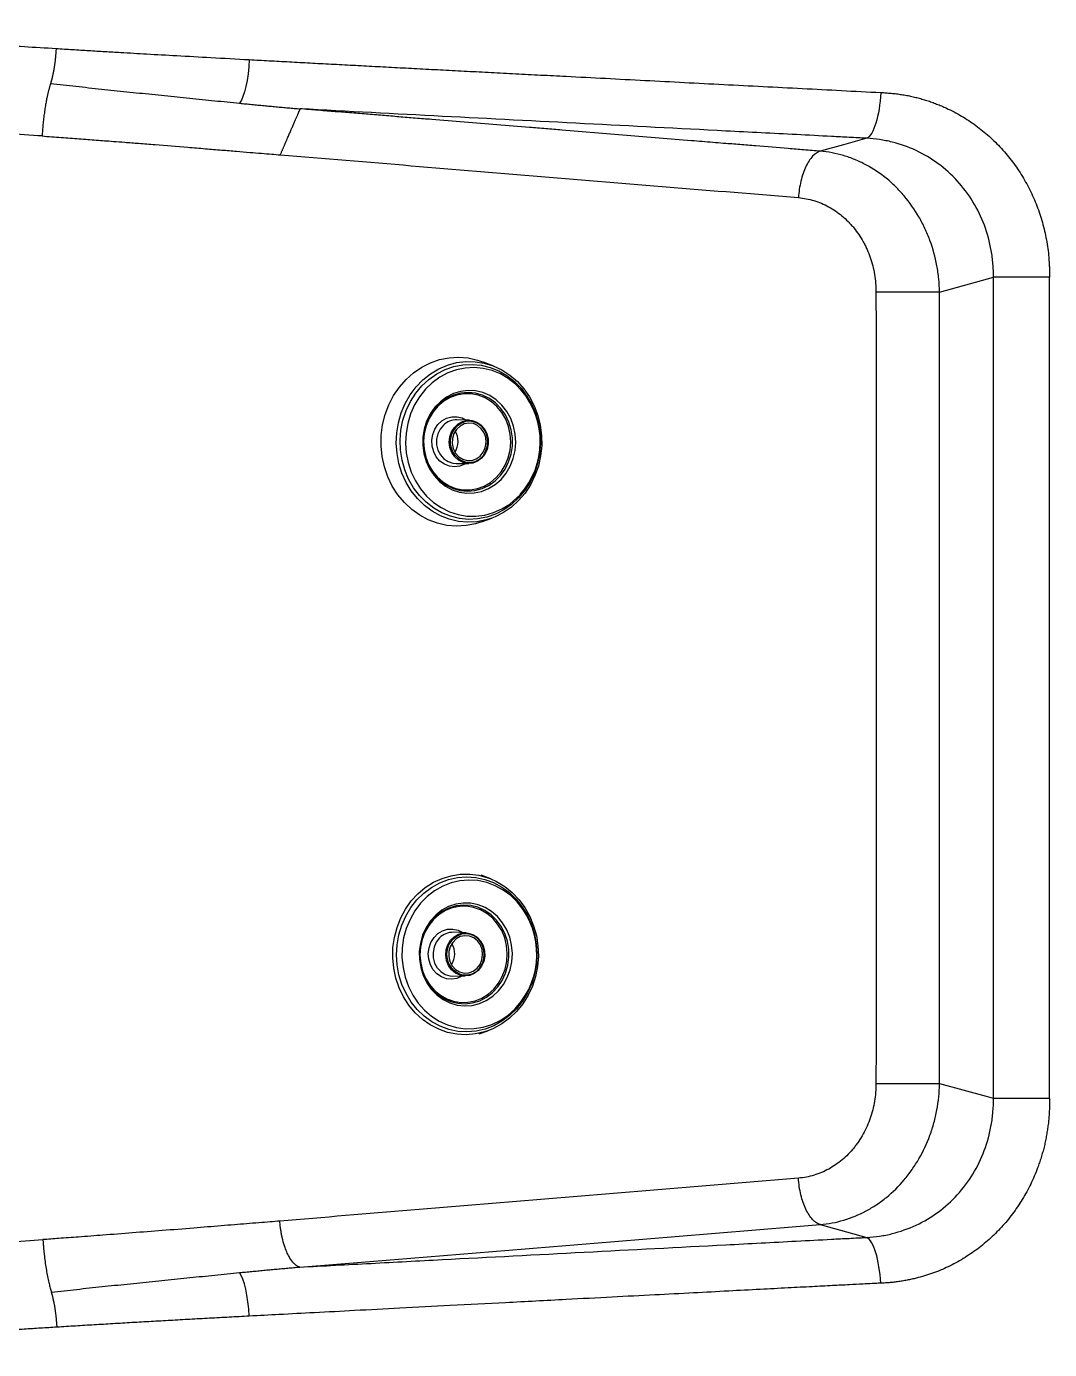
# Model space of a CAD drawing. Extents: x 398 to 508, y 623 to 782.
# Drawn here: x 442.3 to 453.21, y 706.6 to 720.71 of the extents above; entities that cross this region are included whole.
import ezdxf

# ---------------------------------------------------------------- set-up
doc = ezdxf.new("R2010")
doc.units = 0
doc.header["$MEASUREMENT"] = 0
doc.layers.add('GEOMETRY', color=2, linetype='Continuous', lineweight=25)

msp = doc.modelspace()

# ---------------------------------------------------------------- linework, layer by layer
at = {"layer": 'GEOMETRY'}
for p, q in [((452.033, 717.875), (452.608, 718.035)), ((453.205, 709.277), (453.205, 718.035)), ((447.281, 717.085), (447.172, 717.129)), ((447.577, 716.827), (447.562, 716.843)), ((447.02, 716.509), (446.886, 716.513)), ((446.879, 716.048), (447.014, 716.049)), ((447.546, 715.699), (447.561, 715.715)), ((447.148, 715.425), (447.258, 715.465)), ((447.248, 711.619), (447.147, 711.66)), ((447.544, 711.357), (447.53, 711.374)), ((446.984, 711.044), (446.85, 711.049)), ((446.841, 710.583), (446.976, 710.584)), ((447.509, 710.234), (447.523, 710.25)), ((447.125, 709.965), (447.218, 709.999)), ((450.761, 707.933), (451.256, 707.796))]:
    msp.add_line(p, q, dxfattribs=at)
at = {"layer": 'GEOMETRY', "flags": 128}
for points in [[(451.257, 719.515), (451.008, 719.446), (450.761, 719.377)], [(452.033, 717.875), (451.988, 717.875), (451.929, 717.875), (451.86, 717.875), (451.783, 717.875), (451.699, 717.875), (451.612, 717.875), (451.523, 717.875), (451.437, 717.875), (451.355, 717.875)], [(447.148, 715.425), (447.085, 715.405), (446.984, 715.385), (446.882, 715.379), (446.78, 715.387), (446.679, 715.41), (446.582, 715.446), (446.49, 715.496), (446.405, 715.557), (446.327, 715.631), (446.257, 715.714), (446.198, 715.806), (446.15, 715.906), (446.114, 716.012), (446.09, 716.122), (446.079, 716.234), (446.08, 716.348), (446.094, 716.46), (446.121, 716.569), (446.16, 716.674), (446.211, 716.772), (446.273, 716.863), (446.344, 716.945), (446.424, 717.016), (446.511, 717.075), (446.604, 717.122), (446.702, 717.156), (446.803, 717.176), (446.905, 717.182), (447.008, 717.173), (447.108, 717.151), (447.172, 717.129)], [(447.259, 715.465), (447.198, 715.446), (447.1, 715.427), (447.001, 715.422), (446.902, 715.43), (446.805, 715.453), (446.711, 715.49), (446.622, 715.539), (446.54, 715.6), (446.466, 715.673), (446.4, 715.756), (446.345, 715.847), (446.301, 715.945), (446.268, 716.049), (446.248, 716.156), (446.24, 716.266), (446.246, 716.375), (446.263, 716.483), (446.293, 716.588), (446.335, 716.688), (446.389, 716.781), (446.452, 716.866), (446.525, 716.941), (446.606, 717.005), (446.693, 717.057), (446.786, 717.097), (446.883, 717.123), (446.982, 717.135), (447.081, 717.133), (447.179, 717.117), (447.275, 717.088), (447.281, 717.085)], [(447.204, 715.476), (447.108, 715.457), (447.01, 715.452), (446.913, 715.462), (446.817, 715.485), (446.726, 715.522), (446.639, 715.572), (446.559, 715.634), (446.487, 715.707), (446.424, 715.79), (446.372, 715.881), (446.331, 715.979), (446.302, 716.082), (446.285, 716.189), (446.281, 716.297), (446.29, 716.405), (446.311, 716.51), (446.345, 716.612), (446.391, 716.708), (446.447, 716.796), (446.513, 716.876), (446.589, 716.945), (446.671, 717.003), (446.76, 717.049), (446.853, 717.081), (446.95, 717.1), (447.048, 717.105), (447.145, 717.095), (447.24, 717.072), (447.332, 717.035), (447.419, 716.985), (447.499, 716.923), (447.571, 716.85), (447.634, 716.767), (447.686, 716.676), (447.727, 716.578), (447.756, 716.475), (447.773, 716.368), (447.777, 716.26), (447.768, 716.152), (447.746, 716.047), (447.713, 715.945), (447.667, 715.849), (447.611, 715.761), (447.544, 715.681), (447.469, 715.612), (447.387, 715.554), (447.298, 715.508), (447.204, 715.476)], [(447.281, 717.085), (447.366, 717.045), (447.452, 716.989), (447.531, 716.922), (447.601, 716.844), (447.661, 716.757), (447.711, 716.662), (447.749, 716.561), (447.776, 716.455), (447.79, 716.347), (447.791, 716.237), (447.779, 716.128), (447.755, 716.021), (447.719, 715.919), (447.672, 715.822), (447.613, 715.733), (447.545, 715.653), (447.468, 715.583), (447.384, 715.525), (447.293, 715.479), (447.259, 715.465)], [(447.577, 716.827), (447.513, 716.892), (447.435, 716.953), (447.351, 717.003), (447.261, 717.039), (447.167, 717.062), (447.072, 717.071), (446.976, 717.066), (446.882, 717.047), (446.79, 717.014), (446.704, 716.968), (446.624, 716.909), (446.551, 716.84), (446.488, 716.76), (446.435, 716.672), (446.392, 716.577), (446.362, 716.476)], [(446.538, 716.415), (446.524, 716.328), (446.523, 716.24), (446.535, 716.153), (446.559, 716.069), (446.596, 715.99), (446.643, 715.919), (446.7, 715.857), (446.765, 715.806), (446.836, 715.768), (446.913, 715.742), (446.992, 715.731), (447.072, 715.734), (447.15, 715.75), (447.225, 715.781), (447.295, 715.824), (447.358, 715.879), (447.411, 715.945), (447.455, 716.019), (447.487, 716.1), (447.507, 716.185), (447.515, 716.273), (447.509, 716.361), (447.491, 716.447), (447.461, 716.529), (447.419, 716.604), (447.367, 716.67), (447.306, 716.727), (447.237, 716.772), (447.163, 716.804), (447.085, 716.822), (447.005, 716.827), (446.926, 716.817), (446.849, 716.793), (446.776, 716.756), (446.71, 716.707), (446.651, 716.647), (446.602, 716.577), (446.564, 716.499), (446.538, 716.415)], [(446.636, 715.943), (446.651, 715.924), (446.708, 715.865), (446.774, 715.817), (446.846, 715.782), (446.922, 715.76), (447, 715.753), (447.079, 715.759), (447.155, 715.78), (447.227, 715.815), (447.293, 715.862), (447.352, 715.921), (447.4, 715.989), (447.438, 716.066), (447.464, 716.148), (447.478, 716.233), (447.478, 716.32), (447.466, 716.406), (447.441, 716.488), (447.404, 716.565), (447.356, 716.634), (447.298, 716.693), (447.233, 716.741), (447.161, 716.776), (447.085, 716.798), (447.007, 716.805), (446.928, 716.798), (446.852, 716.777), (446.779, 716.743), (446.713, 716.695), (446.655, 716.637), (446.637, 716.614)], [(447.105, 715.78), (447.178, 715.807), (447.246, 715.847), (447.307, 715.898), (447.359, 715.96), (447.402, 716.031), (447.434, 716.108), (447.453, 716.19), (447.461, 716.275), (447.455, 716.359), (447.437, 716.442), (447.407, 716.52), (447.366, 716.591), (447.314, 716.654), (447.254, 716.707), (447.187, 716.748), (447.115, 716.776), (447.039, 716.79), (446.963, 716.791), (446.887, 716.778), (446.814, 716.751), (446.746, 716.711), (446.685, 716.66), (446.632, 716.598), (446.59, 716.527), (446.558, 716.45), (446.538, 716.368), (446.531, 716.283), (446.537, 716.199), (446.555, 716.116), (446.585, 716.038), (446.626, 715.967), (446.677, 715.904), (446.737, 715.851), (446.804, 715.81), (446.877, 715.782), (446.952, 715.767), (447.029, 715.767), (447.105, 715.78)], [(446.918, 716.021), (446.862, 716.013), (446.806, 716.02), (446.753, 716.041), (446.706, 716.074), (446.667, 716.119), (446.639, 716.173), (446.623, 716.233), (446.619, 716.295), (446.629, 716.356), (446.651, 716.413), (446.684, 716.463), (446.727, 716.504), (446.777, 716.532), (446.832, 716.547), (446.888, 716.547), (446.943, 716.533), (446.987, 716.51)], [(446.362, 716.476), (446.344, 716.372), (446.339, 716.266), (446.347, 716.16), (446.367, 716.057), (446.399, 715.957), (446.444, 715.863), (446.499, 715.777), (446.564, 715.699), (446.638, 715.632), (446.72, 715.577), (446.807, 715.534), (446.899, 715.504), (446.994, 715.488), (447.09, 715.486), (447.185, 715.498), (447.278, 715.524), (447.367, 715.564), (447.451, 715.616), (447.527, 715.68), (447.561, 715.715)], [(446.742, 716.458), (446.707, 716.414), (446.682, 716.363), (446.669, 716.306), (446.67, 716.248), (446.684, 716.191), (446.71, 716.141), (446.747, 716.099), (446.792, 716.068), (446.842, 716.051), (446.879, 716.048)], [(447.148, 716.104), (447.105, 716.072), (447.055, 716.053), (447.003, 716.049), (446.952, 716.059), (446.904, 716.082), (446.863, 716.118), (446.832, 716.165), (446.812, 716.218), (446.805, 716.275), (446.811, 716.332), (446.829, 716.386), (446.86, 716.433), (446.899, 716.471), (446.946, 716.496), (446.997, 716.508), (447.05, 716.505), (447.099, 716.488), (447.144, 716.458), (447.18, 716.417), (447.206, 716.367), (447.22, 716.311), (447.22, 716.254), (447.208, 716.198), (447.183, 716.147), (447.148, 716.104)], [(447.135, 716.127), (447.168, 716.167), (447.189, 716.216), (447.198, 716.27), (447.194, 716.324), (447.176, 716.375), (447.147, 716.419), (447.108, 716.452), (447.063, 716.473), (447.014, 716.479), (446.965, 716.47), (446.92, 716.447), (446.883, 716.412), (446.855, 716.366), (446.84, 716.315), (446.837, 716.26), (446.848, 716.207), (446.872, 716.159), (446.906, 716.12), (446.949, 716.093), (446.997, 716.08), (447.046, 716.081), (447.093, 716.097), (447.135, 716.127)], [(446.985, 716.062), (447.033, 716.059), (447.082, 716.07), (447.127, 716.095), (447.165, 716.131), (447.193, 716.176), (447.211, 716.227), (447.217, 716.282), (447.21, 716.337), (447.191, 716.388), (447.161, 716.432), (447.122, 716.466), (447.076, 716.489), (447.027, 716.499), (446.978, 716.494), (446.93, 716.476), (446.888, 716.446), (446.888, 716.446)], [(446.981, 716.048), (446.971, 716.042), (446.918, 716.021)], [(447.218, 709.999), (447.181, 709.987), (447.084, 709.965), (446.985, 709.957), (446.885, 709.962), (446.788, 709.982), (446.693, 710.016), (446.603, 710.062), (446.519, 710.121), (446.443, 710.191), (446.375, 710.272), (446.318, 710.361), (446.271, 710.458), (446.236, 710.561), (446.213, 710.667), (446.203, 710.777), (446.205, 710.886), (446.221, 710.995), (446.248, 711.101), (446.288, 711.202), (446.339, 711.296), (446.4, 711.383), (446.471, 711.46), (446.55, 711.527), (446.637, 711.582), (446.729, 711.624), (446.825, 711.653), (446.923, 711.669), (447.023, 711.67), (447.121, 711.657), (447.218, 711.63), (447.248, 711.619)], [(447.187, 710.016), (447.091, 709.995), (446.993, 709.987), (446.895, 709.993), (446.799, 710.014), (446.707, 710.048), (446.619, 710.095), (446.537, 710.155), (446.463, 710.226), (446.399, 710.306), (446.344, 710.396), (446.301, 710.493), (446.269, 710.595), (446.25, 710.701), (446.243, 710.809), (446.249, 710.917), (446.268, 711.023), (446.299, 711.125), (446.342, 711.223), (446.397, 711.313), (446.461, 711.394), (446.534, 711.466), (446.616, 711.527), (446.703, 711.575), (446.796, 711.611), (446.892, 711.632), (446.99, 711.64), (447.088, 711.634), (447.184, 711.613), (447.276, 711.579), (447.364, 711.532), (447.446, 711.472), (447.52, 711.401), (447.584, 711.32), (447.639, 711.231), (447.682, 711.134), (447.714, 711.032), (447.733, 710.926), (447.74, 710.818), (447.734, 710.71), (447.715, 710.604), (447.684, 710.502), (447.64, 710.404), (447.586, 710.314), (447.522, 710.232), (447.448, 710.161), (447.367, 710.1), (447.279, 710.052), (447.187, 710.016)], [(447.544, 711.357), (447.532, 711.37), (447.461, 711.44), (447.381, 711.5), (447.295, 711.546), (447.205, 711.58), (447.11, 711.6), (447.015, 711.606), (446.919, 711.598), (446.825, 711.576), (446.735, 711.54), (446.649, 711.491), (446.57, 711.431), (446.5, 711.359), (446.438, 711.277), (446.387, 711.187), (446.347, 711.091), (446.319, 710.989)], [(447.248, 711.619), (447.31, 711.59), (447.397, 711.537), (447.477, 711.473), (447.549, 711.397), (447.612, 711.312), (447.664, 711.219), (447.705, 711.119), (447.734, 711.014), (447.751, 710.906), (447.755, 710.796), (447.746, 710.686), (447.725, 710.579), (447.691, 710.476), (447.646, 710.378), (447.589, 710.287), (447.523, 710.205), (447.448, 710.132), (447.365, 710.072), (447.276, 710.023), (447.218, 709.999)], [(446.497, 710.935), (446.485, 710.848), (446.487, 710.76), (446.501, 710.673), (446.527, 710.59), (446.565, 710.512), (446.614, 710.443), (446.672, 710.383), (446.739, 710.334), (446.812, 710.297), (446.889, 710.274), (446.968, 710.265), (447.048, 710.27), (447.126, 710.29), (447.2, 710.322), (447.269, 710.368), (447.33, 710.425), (447.382, 710.492), (447.424, 710.567), (447.454, 710.649), (447.472, 710.735), (447.478, 710.823), (447.47, 710.911), (447.45, 710.997), (447.418, 711.077), (447.374, 711.151), (447.32, 711.216), (447.257, 711.271), (447.188, 711.313), (447.113, 711.343), (447.034, 711.359), (446.954, 711.361), (446.875, 711.349), (446.798, 711.323), (446.727, 711.284), (446.662, 711.232), (446.605, 711.17), (446.558, 711.099), (446.521, 711.02), (446.497, 710.935)], [(447.08, 710.319), (447.152, 710.348), (447.219, 710.39), (447.279, 710.443), (447.33, 710.507), (447.371, 710.579), (447.401, 710.657), (447.418, 710.74), (447.424, 710.824), (447.416, 710.909), (447.396, 710.99), (447.364, 711.067), (447.321, 711.137), (447.268, 711.199), (447.207, 711.25), (447.139, 711.288), (447.065, 711.314), (446.989, 711.327), (446.913, 711.325), (446.837, 711.309), (446.765, 711.28), (446.698, 711.238), (446.638, 711.185), (446.587, 711.122), (446.546, 711.05), (446.516, 710.971), (446.499, 710.889), (446.493, 710.804), (446.501, 710.72), (446.521, 710.638), (446.553, 710.561), (446.596, 710.491), (446.649, 710.429), (446.71, 710.379), (446.779, 710.34), (446.852, 710.314), (446.928, 710.301), (447.004, 710.303), (447.08, 710.319)], [(446.601, 710.473), (446.622, 710.448), (446.681, 710.391), (446.748, 710.345), (446.82, 710.312), (446.897, 710.293), (446.976, 710.288), (447.054, 710.297), (447.13, 710.32), (447.201, 710.357), (447.266, 710.407), (447.323, 710.467), (447.37, 710.537), (447.406, 710.614), (447.43, 710.697), (447.442, 710.783), (447.44, 710.87), (447.426, 710.955), (447.398, 711.037), (447.36, 711.112), (447.31, 711.18), (447.251, 711.237), (447.184, 711.283), (447.111, 711.316), (447.035, 711.335), (446.956, 711.34), (446.878, 711.331), (446.802, 711.307), (446.731, 711.271), (446.666, 711.221), (446.609, 711.161), (446.595, 711.143)], [(446.887, 710.558), (446.832, 710.549), (446.776, 710.554), (446.722, 710.573), (446.674, 710.605), (446.634, 710.649), (446.605, 710.702), (446.587, 710.761), (446.582, 710.823), (446.59, 710.884), (446.61, 710.942), (446.643, 710.993), (446.685, 711.035), (446.734, 711.065), (446.788, 711.081), (446.845, 711.084), (446.9, 711.071), (446.95, 711.046)], [(447.115, 710.643), (447.072, 710.61), (447.023, 710.59), (446.971, 710.584), (446.92, 710.592), (446.872, 710.614), (446.83, 710.649), (446.798, 710.694), (446.776, 710.747), (446.768, 710.804), (446.772, 710.861), (446.789, 710.916), (446.818, 710.964), (446.857, 711.002), (446.903, 711.029), (446.954, 711.043), (447.007, 711.041), (447.057, 711.026), (447.102, 710.997), (447.139, 710.957), (447.166, 710.908), (447.181, 710.853), (447.184, 710.795), (447.173, 710.739), (447.149, 710.687), (447.115, 710.643)], [(446.951, 710.596), (447.001, 710.595), (447.049, 710.608), (447.094, 710.633), (447.131, 710.67), (447.159, 710.716), (447.175, 710.768), (447.179, 710.823), (447.171, 710.878), (447.151, 710.928), (447.12, 710.971), (447.08, 711.005), (447.034, 711.026), (446.985, 711.034), (446.935, 711.028), (446.888, 711.008), (446.847, 710.977), (446.847, 710.977)], [(446.319, 710.989), (446.304, 710.884), (446.301, 710.779), (446.312, 710.673), (446.334, 710.57), (446.37, 710.472), (446.416, 710.379), (446.474, 710.295), (446.541, 710.219), (446.616, 710.154), (446.699, 710.101), (446.788, 710.061), (446.881, 710.034), (446.976, 710.021), (447.072, 710.022), (447.167, 710.037), (447.259, 710.066), (447.347, 710.109), (447.43, 710.163), (447.505, 710.23), (447.524, 710.25)], [(446.701, 710.989), (446.666, 710.945), (446.643, 710.892), (446.632, 710.835), (446.634, 710.777), (446.649, 710.721), (446.676, 710.671), (446.714, 710.63), (446.76, 710.601), (446.811, 710.586), (446.841, 710.583)], [(447.101, 710.665), (447.133, 710.707), (447.154, 710.757), (447.161, 710.811), (447.155, 710.865), (447.137, 710.915), (447.106, 710.958), (447.067, 710.99), (447.02, 711.009), (446.971, 711.013), (446.923, 711.003), (446.879, 710.979), (446.842, 710.942), (446.815, 710.896), (446.801, 710.844), (446.8, 710.79), (446.813, 710.737), (446.837, 710.69), (446.873, 710.652), (446.916, 710.626), (446.964, 710.614), (447.014, 710.617), (447.06, 710.635), (447.101, 710.665)], [(446.943, 710.584), (446.94, 710.582), (446.887, 710.558)], [(452.033, 709.435), (451.988, 709.435), (451.929, 709.435), (451.86, 709.435), (451.783, 709.435), (451.699, 709.435), (451.612, 709.435), (451.524, 709.435), (451.437, 709.435), (451.355, 709.435)], [(452.608, 709.277), (452.532, 709.298), (452.283, 709.366), (452.035, 709.435), (452.033, 709.435)]]:
    msp.add_lwpolyline(points, dxfattribs=at)
at = {"layer": 'GEOMETRY'}
for centre, radius, start, end in [((446.927, 716.28), 0.849, 318.34, 40.0667), ((446.881, 716.314), 0.199, 88.4633, 133.9726), ((447.04, 716.28), 0.225, 132.2849, 255.7677), ((446.675, 716.283), 0.224, 328.8538, 29.5389), ((446.888, 710.815), 0.851, 318.3382, 39.5816), ((446.843, 710.85), 0.199, 88.1286, 135.7562), ((447.001, 710.814), 0.224, 133.5556, 257.1358), ((446.64, 710.82), 0.223, 328.2264, 29.6811)]:
    msp.add_arc(centre, radius, start, end, dxfattribs=at)
for points, knots in [([(439.169, 720.708), (439.197, 720.705), (439.254, 720.7), (439.341, 720.693), (439.433, 720.685), (439.529, 720.677), (439.629, 720.669), (439.734, 720.661), (439.843, 720.653), (440.023, 720.641), (440.324, 720.62), (440.799, 720.589), (441.351, 720.553), (441.861, 720.52), (442.272, 720.494), (442.5, 720.48), (442.613, 720.473)], [0, 0, 0, 0, 0.0240676, 0.0493957, 0.0759846, 0.1038345, 0.1329457, 0.1633183, 0.1949525, 0.2278485, 0.3196841, 0.4570093, 0.640883, 0.8006371, 0.9014938, 1, 1, 1, 1]), ([(442.613, 720.473), (442.613, 720.468), (442.612, 720.459), (442.612, 720.445), (442.611, 720.432), (442.61, 720.418), (442.608, 720.405), (442.607, 720.391), (442.606, 720.378), (442.605, 720.365), (442.603, 720.351), (442.602, 720.338), (442.6, 720.325), (442.598, 720.312), (442.597, 720.299), (442.595, 720.287), (442.593, 720.274), (442.591, 720.262), (442.589, 720.249), (442.587, 720.237), (442.585, 720.225), (442.582, 720.214), (442.58, 720.202), (442.578, 720.191), (442.575, 720.18), (442.573, 720.169), (442.57, 720.158), (442.568, 720.148), (442.565, 720.138), (442.562, 720.128), (442.56, 720.118), (442.557, 720.109), (442.555, 720.103), (442.554, 720.1)], [0, 0, 0, 0, 0.032234, 0.064457, 0.096671, 0.128879, 0.161083, 0.193285, 0.225486, 0.257689, 0.289895, 0.322105, 0.354321, 0.386545, 0.418775, 0.451014, 0.483261, 0.515518, 0.547782, 0.580056, 0.612337, 0.644625, 0.67692, 0.709221, 0.741527, 0.773836, 0.806148, 0.83846, 0.870773, 0.903085, 0.935394, 0.967699, 1, 1, 1, 1]), ([(442.613, 720.473), (442.672, 720.469), (442.788, 720.462), (442.962, 720.451), (443.133, 720.441), (443.338, 720.429), (443.593, 720.414), (443.914, 720.396), (444.279, 720.376), (444.536, 720.362), (444.673, 720.354)], [0, 0, 0, 0, 0.085202, 0.169309, 0.252321, 0.334237, 0.468358, 0.624025, 0.801239, 1, 1, 1, 1]), ([(444.673, 720.354), (444.743, 720.35), (444.886, 720.343), (445.102, 720.331), (445.322, 720.319), (445.548, 720.307), (445.778, 720.295), (446.012, 720.282), (446.251, 720.27), (446.495, 720.257), (446.743, 720.244), (446.996, 720.231), (447.253, 720.217), (447.515, 720.204), (447.781, 720.19), (448.101, 720.174), (448.471, 720.155), (448.892, 720.133), (449.312, 720.111), (449.731, 720.09), (450.151, 720.068), (450.569, 720.047), (450.988, 720.025), (451.266, 720.01), (451.405, 720.003)], [0, 0, 0, 0, 0.0311942, 0.0630826, 0.0956654, 0.1289424, 0.1629138, 0.1975794, 0.2329393, 0.2689936, 0.3057421, 0.343185, 0.3813221, 0.4201536, 0.4596794, 0.4998995, 0.5624159, 0.6249312, 0.6874454, 0.7499585, 0.8124705, 0.8749814, 0.9374913, 1, 1, 1, 1]), ([(442.554, 720.1), (442.553, 720.096), (442.55, 720.088), (442.547, 720.076), (442.543, 720.063), (442.539, 720.05), (442.536, 720.037), (442.533, 720.024), (442.529, 720.011), (442.526, 719.997), (442.521, 719.975), (442.514, 719.944), (442.505, 719.899), (442.498, 719.856), (442.492, 719.818), (442.488, 719.787), (442.484, 719.757), (442.48, 719.726), (442.476, 719.694), (442.473, 719.663), (442.47, 719.632), (442.468, 719.601), (442.466, 719.57), (442.464, 719.55), (442.464, 719.54)], [0, 0, 0, 0, 0.027951, 0.05591, 0.083899, 0.111904, 0.139908, 0.167895, 0.19585, 0.223761, 0.251627, 0.323063, 0.4059, 0.500379, 0.551588, 0.602556, 0.653394, 0.704203, 0.754922, 0.805337, 0.855238, 0.904429, 0.952735, 1, 1, 1, 1]), ([(442.554, 720.1), (442.599, 720.095), (442.689, 720.085), (442.825, 720.07), (442.96, 720.055), (443.096, 720.041), (443.231, 720.026), (443.366, 720.012), (443.501, 719.998), (443.635, 719.985), (443.77, 719.971), (443.904, 719.957), (444.038, 719.943), (444.171, 719.93), (444.305, 719.916), (444.437, 719.903), (444.525, 719.894), (444.57, 719.89)], [0, 0, 0, 0, 0.066731, 0.13347, 0.200212, 0.266954, 0.333689, 0.400412, 0.467118, 0.533804, 0.600467, 0.667109, 0.733728, 0.800325, 0.866905, 0.933463, 1, 1, 1, 1]), ([(451.405, 720.003), (451.415, 720.003), (451.434, 720.002), (451.462, 720), (451.49, 719.998), (451.518, 719.996), (451.546, 719.993), (451.574, 719.99), (451.601, 719.986), (451.629, 719.982), (451.656, 719.978), (451.684, 719.973), (451.711, 719.967), (451.738, 719.961), (451.765, 719.955), (451.792, 719.949), (451.818, 719.942), (451.845, 719.934), (451.871, 719.926), (451.898, 719.918), (451.924, 719.91), (451.95, 719.901), (451.976, 719.891), (452.002, 719.881), (452.028, 719.871), (452.054, 719.86), (452.08, 719.849), (452.152, 719.816), (452.268, 719.755), (452.421, 719.655), (452.564, 719.539), (452.695, 719.409), (452.813, 719.266), (452.918, 719.111), (453.008, 718.947), (453.081, 718.775), (453.139, 718.595), (453.172, 718.441), (453.191, 718.317), (453.198, 718.24), (453.202, 718.179), (453.204, 718.133), (453.205, 718.085), (453.205, 718.052), (453.205, 718.035)], [0, 0, 0, 0, 0.0098, 0.019568, 0.029307, 0.039018, 0.048703, 0.058364, 0.068003, 0.077623, 0.087225, 0.096812, 0.106385, 0.115947, 0.125499, 0.135044, 0.144585, 0.154122, 0.163658, 0.173196, 0.182737, 0.192283, 0.201837, 0.211401, 0.220977, 0.230566, 0.240171, 0.249795, 0.312733, 0.375009, 0.437225, 0.499986, 0.562536, 0.625123, 0.687679, 0.75016, 0.812458, 0.87517, 0.906482, 0.937503, 0.951999, 0.967243, 0.983241, 1, 1, 1, 1]), ([(444.57, 719.89), (444.591, 719.887), (444.635, 719.883), (444.7, 719.877), (444.765, 719.87), (444.83, 719.864), (444.895, 719.858), (444.959, 719.852), (445.024, 719.846), (445.088, 719.84), (445.152, 719.835), (445.195, 719.831), (445.216, 719.83)], [0, 0, 0, 0, 0.09999, 0.199976, 0.29996, 0.399941, 0.499922, 0.599908, 0.699904, 0.799915, 0.899946, 1, 1, 1, 1]), ([(445.004, 719.339), (445.006, 719.343), (445.01, 719.352), (445.015, 719.364), (445.021, 719.377), (445.026, 719.39), (445.031, 719.402), (445.037, 719.414), (445.042, 719.427), (445.047, 719.439), (445.052, 719.451), (445.057, 719.462), (445.063, 719.474), (445.067, 719.485), (445.072, 719.497), (445.081, 719.518), (445.095, 719.549), (445.109, 719.582), (445.12, 719.608), (445.128, 719.626), (445.136, 719.645), (445.144, 719.663), (445.152, 719.681), (445.159, 719.698), (445.167, 719.715), (445.174, 719.731), (445.18, 719.746), (445.186, 719.76), (445.192, 719.773), (445.197, 719.784), (445.201, 719.795), (445.205, 719.804), (445.209, 719.813), (445.212, 719.82), (445.214, 719.825), (445.216, 719.828), (445.216, 719.83)], [0, 0, 0, 0, 0.019169, 0.038114, 0.056845, 0.075369, 0.093693, 0.111824, 0.129765, 0.147521, 0.165093, 0.182482, 0.199687, 0.21671, 0.233551, 0.250208, 0.311843, 0.375131, 0.40633, 0.437576, 0.469121, 0.499999, 0.534543, 0.569158, 0.603875, 0.638716, 0.673691, 0.708803, 0.744069, 0.779554, 0.81532, 0.851419, 0.887893, 0.924777, 0.962133, 1, 1, 1, 1]), ([(451.257, 719.515), (451.243, 719.516), (451.228, 719.517), (451.196, 719.518), (451.18, 719.519), (451.133, 719.522), (451.101, 719.523), (451.038, 719.527), (451.007, 719.528), (450.945, 719.532), (450.913, 719.533), (450.757, 719.541), (450.632, 719.548), (450.256, 719.568), (450.006, 719.58), (449.253, 719.619), (448.751, 719.645), (447.744, 719.697), (447.239, 719.723), (446.229, 719.776), (445.723, 719.802), (445.216, 719.83)], [0, 0, 0, 0, 0.007812, 0.007812, 0.015625, 0.015625, 0.03125, 0.03125, 0.046875, 0.046875, 0.0625, 0.0625, 0.125, 0.125, 0.25, 0.25, 0.5, 0.5, 0.75, 0.75, 1, 1, 1, 1]), ([(450.761, 719.377), (450.703, 719.382), (450.589, 719.391), (450.36, 719.41), (450.161, 719.427), (449.989, 719.441), (449.874, 719.45), (449.75, 719.46), (449.578, 719.474), (449.234, 719.502), (448.813, 719.537), (448.352, 719.574), (448.064, 719.598), (447.834, 719.617), (447.603, 719.636), (447.313, 719.659), (446.966, 719.688), (446.676, 719.711), (446.443, 719.73), (446.268, 719.744), (446.094, 719.759), (445.919, 719.773), (445.743, 719.787), (445.568, 719.801), (445.444, 719.811), (445.374, 719.817), (445.361, 719.818), (445.354, 719.819), (445.342, 719.82), (445.325, 719.821), (445.281, 719.824), (445.246, 719.827), (445.216, 719.83)], [0, 0, 0, 0, 0.031767, 0.062501, 0.125002, 0.140627, 0.156252, 0.187502, 0.208336, 0.250002, 0.375003, 0.437504, 0.500004, 0.531254, 0.562503, 0.625003, 0.687504, 0.750004, 0.781254, 0.812503, 0.843752, 0.875001, 0.90625, 0.937499, 0.968749, 0.972655, 0.974608, 0.975585, 0.976562, 0.981026, 0.984374, 1, 1, 1, 1]), ([(442.464, 719.54), (442.215, 719.558), (441.715, 719.593), (441.083, 719.634), (440.574, 719.663), (440.189, 719.684), (439.867, 719.7), (439.64, 719.71), (439.526, 719.715), (439.469, 719.717), (439.441, 719.718), (439.425, 719.719), (439.417, 719.719), (439.412, 719.72)], [0, 0, 0, 0, 0.25, 0.5, 0.625, 0.75, 0.875, 0.9375, 0.96875, 0.984375, 0.992188, 0.996094, 1, 1, 1, 1]), ([(442.464, 719.54), (442.498, 719.537), (442.566, 719.532), (442.666, 719.525), (442.763, 719.518), (442.858, 719.511), (442.951, 719.504), (443.041, 719.497), (443.1, 719.492), (443.129, 719.49)], [0, 0, 0, 0, 0.153749, 0.303815, 0.450242, 0.593058, 0.732282, 0.867927, 1, 1, 1, 1]), ([(443.129, 719.49), (443.161, 719.488), (443.233, 719.482), (443.354, 719.473), (443.502, 719.461), (443.727, 719.444), (443.964, 719.424), (444.2, 719.405), (444.374, 719.391), (444.532, 719.378), (444.673, 719.366), (444.798, 719.356), (444.907, 719.347), (444.973, 719.341), (445.004, 719.339)], [0, 0, 0, 0, 0.0497684, 0.1139773, 0.1926256, 0.2857148, 0.4711171, 0.5714238, 0.6647295, 0.7492779, 0.8250637, 0.8921037, 0.9504149, 1, 1, 1, 1]), ([(452.608, 718.035), (452.608, 718.047), (452.608, 718.059), (452.607, 718.083), (452.607, 718.095), (452.606, 718.13), (452.604, 718.153), (452.598, 718.223), (452.592, 718.271), (452.568, 718.41), (452.543, 718.501), (452.478, 718.676), (452.437, 718.76), (452.34, 718.918), (452.284, 718.993), (452.16, 719.128), (452.092, 719.19), (451.945, 719.299), (451.867, 719.345), (451.702, 719.423), (451.616, 719.454), (451.483, 719.486), (451.438, 719.495), (451.348, 719.509), (451.303, 719.513), (451.257, 719.515)], [0, 0, 0, 0, 0.015625, 0.015625, 0.03125, 0.03125, 0.0625, 0.0625, 0.125, 0.125, 0.25, 0.25, 0.375, 0.375, 0.5, 0.5, 0.625, 0.625, 0.75, 0.75, 0.875, 0.875, 0.9375, 0.9375, 1, 1, 1, 1]), ([(450.761, 719.377), (450.734, 719.37), (450.706, 719.352), (450.653, 719.296), (450.629, 719.258), (450.586, 719.168), (450.568, 719.116), (450.541, 719.003), (450.532, 718.943), (450.528, 718.883)], [0, 0, 0, 0, 0.25, 0.25, 0.5, 0.5, 0.75, 0.75, 1, 1, 1, 1]), ([(452.033, 717.875), (452.032, 717.922), (452.029, 717.969), (452.022, 718.04), (452.019, 718.063), (452.013, 718.11), (452.009, 718.134), (451.987, 718.249), (451.962, 718.339), (451.914, 718.47), (451.896, 718.513), (451.867, 718.576), (451.856, 718.597), (451.835, 718.638), (451.824, 718.658), (451.766, 718.757), (451.714, 718.832), (451.641, 718.918), (451.626, 718.934), (451.596, 718.968), (451.58, 718.984), (451.532, 719.031), (451.499, 719.061), (451.397, 719.144), (451.324, 719.192), (451.209, 719.254), (451.17, 719.272), (451.091, 719.305), (451.05, 719.319), (450.929, 719.355), (450.846, 719.37), (450.761, 719.377)], [0, 0, 0, 0, 0.0625, 0.0625, 0.09375, 0.09375, 0.125, 0.125, 0.25, 0.25, 0.3125, 0.3125, 0.34375, 0.34375, 0.375, 0.375, 0.5, 0.5, 0.53125, 0.53125, 0.5625, 0.5625, 0.625, 0.625, 0.75, 0.75, 0.8125, 0.8125, 0.875, 0.875, 1, 1, 1, 1]), ([(445.004, 719.339), (445.472, 719.3), (445.937, 719.262), (446.864, 719.185), (447.325, 719.147), (448.704, 719.033), (449.617, 718.958), (450.528, 718.883)], [0, 0, 0, 0, 0.25, 0.25, 0.5, 0.5, 1, 1, 1, 1]), ([(450.528, 718.883), (450.585, 718.878), (450.64, 718.867), (450.72, 718.843), (450.747, 718.833), (450.799, 718.811), (450.825, 718.799), (450.901, 718.758), (450.948, 718.725), (451.015, 718.669), (451.037, 718.649), (451.068, 718.617), (451.078, 718.607), (451.098, 718.584), (451.108, 718.573), (451.155, 718.515), (451.189, 718.466), (451.226, 718.399), (451.233, 718.386), (451.247, 718.358), (451.253, 718.344), (451.272, 718.302), (451.283, 718.273), (451.314, 718.186), (451.329, 718.126), (451.345, 718.033), (451.349, 718.001), (451.354, 717.938), (451.355, 717.907), (451.355, 717.875)], [0, 0, 0, 0, 0.125, 0.125, 0.1875, 0.1875, 0.25, 0.25, 0.375, 0.375, 0.4375, 0.4375, 0.46875, 0.46875, 0.5, 0.5, 0.625, 0.625, 0.65625, 0.65625, 0.6875, 0.6875, 0.75, 0.75, 0.875, 0.875, 0.9375, 0.9375, 1, 1, 1, 1]), ([(452.608, 709.449), (452.608, 709.495), (452.608, 709.539), (452.608, 709.628), (452.608, 709.673), (452.608, 709.762), (452.608, 709.807), (452.608, 709.897), (452.608, 709.941), (452.608, 710.075), (452.608, 710.165), (452.608, 710.344), (452.608, 710.433), (452.608, 710.612), (452.608, 710.701), (452.608, 710.88), (452.608, 710.97), (452.608, 711.238), (452.608, 711.417), (452.608, 712.311), (452.608, 713.027), (452.608, 714.457), (452.608, 715.173), (452.608, 716.067), (452.608, 716.246), (452.608, 716.514), (452.608, 716.604), (452.608, 716.783), (452.608, 716.872), (452.608, 717.051), (452.608, 717.14), (452.608, 717.319), (452.608, 717.408), (452.608, 717.543), (452.608, 717.588), (452.608, 717.677), (452.608, 717.722), (452.608, 717.811), (452.608, 717.856), (452.607, 717.923), (452.607, 717.946), (452.607, 717.991), (452.607, 718.013), (452.608, 718.035)], [0, 0, 0, 0, 0.015625, 0.015625, 0.03125, 0.03125, 0.046875, 0.046875, 0.0625, 0.0625, 0.09375, 0.09375, 0.125, 0.125, 0.15625, 0.15625, 0.1875, 0.1875, 0.25, 0.25, 0.5, 0.5, 0.75, 0.75, 0.8125, 0.8125, 0.84375, 0.84375, 0.875, 0.875, 0.90625, 0.90625, 0.9375, 0.9375, 0.953125, 0.953125, 0.96875, 0.96875, 0.984375, 0.984375, 0.992187, 0.992187, 1, 1, 1, 1]), ([(451.355, 717.875), (451.356, 717.172), (451.356, 716.468), (451.356, 715.062), (451.356, 714.358), (451.356, 712.952), (451.356, 712.248), (451.356, 710.842), (451.356, 710.138), (451.355, 709.435)], [0, 0, 0, 0, 0.25, 0.25, 0.5, 0.5, 0.75, 0.75, 1, 1, 1, 1]), ([(452.033, 709.435), (452.033, 710.138), (452.033, 710.842), (452.032, 712.248), (452.032, 712.952), (452.032, 714.358), (452.032, 715.062), (452.033, 716.468), (452.033, 717.172), (452.033, 717.875)], [0, 0, 0, 0, 0.25, 0.25, 0.5, 0.5, 0.75, 0.75, 1, 1, 1, 1]), ([(446.546, 716.411), (446.55, 716.424), (446.56, 716.463), (446.585, 716.525), (446.613, 716.578), (446.634, 716.604), (446.638, 716.61)], [0, 0, 0, 0, 0.182651, 0.540052, 0.897719, 1, 1, 1, 1]), ([(446.64, 715.942), (446.629, 715.958), (446.602, 715.995), (446.571, 716.061), (446.546, 716.137), (446.532, 716.217), (446.529, 716.298), (446.536, 716.363), (446.544, 716.4), (446.546, 716.411)], [0, 0, 0, 0, 0.1237823, 0.2858813, 0.4477855, 0.6095471, 0.7712085, 0.932805, 1, 1, 1, 1]), ([(446.505, 710.931), (446.509, 710.945), (446.518, 710.984), (446.541, 711.047), (446.57, 711.104), (446.593, 711.134), (446.6, 711.143)], [0, 0, 0, 0, 0.173038, 0.511602, 0.850407, 1, 1, 1, 1]), ([(446.606, 710.473), (446.596, 710.486), (446.57, 710.52), (446.538, 710.583), (446.512, 710.658), (446.496, 710.737), (446.491, 710.818), (446.496, 710.883), (446.503, 710.921), (446.505, 710.931)], [0, 0, 0, 0, 0.108181, 0.273203, 0.438016, 0.602674, 0.767222, 0.931697, 1, 1, 1, 1]), ([(451.355, 709.435), (451.355, 709.372), (451.35, 709.309), (451.335, 709.217), (451.328, 709.187), (451.313, 709.126), (451.304, 709.096), (451.273, 709.008), (451.249, 708.952), (451.205, 708.872), (451.189, 708.847), (451.163, 708.809), (451.154, 708.796), (451.136, 708.772), (451.127, 708.76), (451.08, 708.703), (451.039, 708.661), (450.972, 708.604), (450.948, 708.587), (450.9, 708.554), (450.876, 708.539), (450.801, 708.498), (450.749, 708.476), (450.668, 708.451), (450.64, 708.444), (450.585, 708.434), (450.557, 708.43), (450.528, 708.428)], [0, 0, 0, 0, 0.125, 0.125, 0.1875, 0.1875, 0.25, 0.25, 0.375, 0.375, 0.4375, 0.4375, 0.46875, 0.46875, 0.5, 0.5, 0.625, 0.625, 0.6875, 0.6875, 0.75, 0.75, 0.875, 0.875, 0.9375, 0.9375, 1, 1, 1, 1]), ([(450.761, 707.933), (450.804, 707.936), (450.846, 707.942), (450.929, 707.958), (450.971, 707.968), (451.094, 708.004), (451.172, 708.037), (451.287, 708.098), (451.324, 708.12), (451.379, 708.157), (451.397, 708.169), (451.432, 708.196), (451.45, 708.209), (451.535, 708.279), (451.598, 708.341), (451.671, 708.427), (451.685, 708.445), (451.713, 708.481), (451.727, 708.5), (451.766, 708.556), (451.791, 708.594), (451.859, 708.713), (451.898, 708.797), (451.939, 708.907), (451.946, 708.929), (451.961, 708.974), (451.967, 708.996), (451.986, 709.064), (451.996, 709.109), (452.022, 709.247), (452.031, 709.34), (452.033, 709.435)], [0, 0, 0, 0, 0.0625, 0.0625, 0.125, 0.125, 0.25, 0.25, 0.3125, 0.3125, 0.34375, 0.34375, 0.375, 0.375, 0.5, 0.5, 0.53125, 0.53125, 0.5625, 0.5625, 0.625, 0.625, 0.75, 0.75, 0.78125, 0.78125, 0.8125, 0.8125, 0.875, 0.875, 1, 1, 1, 1]), ([(452.607, 709.295), (452.607, 709.319), (452.607, 709.345), (452.607, 709.397), (452.608, 709.423), (452.608, 709.449)], [0, 0, 0, 0, 0.5, 0.5, 1, 1, 1, 1]), ([(451.256, 707.796), (451.302, 707.798), (451.348, 707.803), (451.438, 707.816), (451.483, 707.825), (451.615, 707.858), (451.701, 707.888), (451.866, 707.966), (451.945, 708.012), (452.092, 708.121), (452.16, 708.183), (452.284, 708.318), (452.34, 708.393), (452.437, 708.551), (452.477, 708.635), (452.543, 708.81), (452.568, 708.901), (452.592, 709.041), (452.598, 709.088), (452.606, 709.182), (452.608, 709.229), (452.608, 709.277)], [0, 0, 0, 0, 0.0625, 0.0625, 0.125, 0.125, 0.25, 0.25, 0.375, 0.375, 0.5, 0.5, 0.625, 0.625, 0.75, 0.75, 0.875, 0.875, 0.9375, 0.9375, 1, 1, 1, 1]), ([(453.205, 709.277), (453.205, 709.267), (453.206, 709.247), (453.205, 709.218), (453.205, 709.188), (453.204, 709.159), (453.202, 709.13), (453.201, 709.101), (453.198, 709.072), (453.196, 709.043), (453.193, 709.014), (453.189, 708.986), (453.185, 708.957), (453.181, 708.928), (453.176, 708.9), (453.171, 708.872), (453.166, 708.843), (453.16, 708.815), (453.154, 708.787), (453.147, 708.759), (453.14, 708.731), (453.132, 708.703), (453.124, 708.675), (453.116, 708.648), (453.107, 708.62), (453.098, 708.593), (453.088, 708.565), (453.071, 708.517), (453.044, 708.45), (453.005, 708.365), (452.963, 708.282), (452.9, 708.174), (452.813, 708.045), (452.695, 707.902), (452.563, 707.772), (452.42, 707.656), (452.267, 707.556), (452.106, 707.471), (451.937, 707.403), (451.804, 707.365), (451.712, 707.344), (451.661, 707.335), (451.61, 707.326), (451.559, 707.319), (451.508, 707.314), (451.456, 707.31), (451.422, 707.309), (451.405, 707.308)], [0, 0, 0, 0, 0.009749, 0.01947, 0.029165, 0.038836, 0.048485, 0.058115, 0.067727, 0.077324, 0.086907, 0.096479, 0.106043, 0.115599, 0.125151, 0.1347, 0.144249, 0.1538, 0.163354, 0.172915, 0.182484, 0.192064, 0.201656, 0.211263, 0.220887, 0.23053, 0.240194, 0.249882, 0.28119, 0.312425, 0.343664, 0.374981, 0.437571, 0.500117, 0.56261, 0.625235, 0.687768, 0.750286, 0.812676, 0.875211, 0.893043, 0.910852, 0.928649, 0.94645, 0.964266, 0.982112, 1, 1, 1, 1]), ([(450.528, 708.428), (449.616, 708.352), (448.702, 708.277), (447.321, 708.162), (446.86, 708.124), (445.932, 708.047), (445.467, 708.009), (444.999, 707.97)], [0, 0, 0, 0, 0.5, 0.5, 0.75, 0.75, 1, 1, 1, 1]), ([(450.761, 707.933), (450.734, 707.94), (450.706, 707.958), (450.653, 708.014), (450.629, 708.052), (450.586, 708.142), (450.568, 708.194), (450.541, 708.307), (450.532, 708.367), (450.528, 708.428)], [0, 0, 0, 0, 0.25, 0.25, 0.5, 0.5, 0.75, 0.75, 1, 1, 1, 1]), ([(444.999, 707.97), (444.964, 707.967), (444.89, 707.961), (444.771, 707.951), (444.645, 707.941), (444.51, 707.93), (444.324, 707.915), (444.066, 707.894), (443.751, 707.869), (443.428, 707.844), (443.131, 707.821), (442.868, 707.801), (442.656, 707.786), (442.529, 707.776), (442.473, 707.772)], [0, 0, 0, 0, 0.041425, 0.089046, 0.142867, 0.192755, 0.250024, 0.365942, 0.500028, 0.625009, 0.749999, 0.851373, 0.934702, 1, 1, 1, 1]), ([(445.211, 707.479), (445.209, 707.48), (445.204, 707.481), (445.198, 707.484), (445.192, 707.487), (445.185, 707.491), (445.177, 707.495), (445.17, 707.501), (445.162, 707.507), (445.154, 707.514), (445.146, 707.523), (445.126, 707.545), (445.101, 707.582), (445.071, 707.643), (445.046, 707.71), (445.03, 707.766), (445.022, 707.802), (445.02, 707.811), (445.018, 707.822), (445.015, 707.836), (445.013, 707.852), (445.009, 707.87), (445.006, 707.892), (445.003, 707.916), (445.001, 707.942), (444.999, 707.961), (444.999, 707.97)], [0, 0, 0, 0, 0.0199366, 0.0410219, 0.0632504, 0.0866118, 0.111094, 0.1366877, 0.1633877, 0.191193, 0.2201051, 0.2501248, 0.3990984, 0.49999, 0.6104372, 0.749879, 0.7596763, 0.7727962, 0.7892574, 0.8090849, 0.832312, 0.8589822, 0.8891525, 0.9228461, 0.9599025, 1, 1, 1, 1]), ([(445.211, 707.479), (445.68, 707.517), (446.148, 707.555), (447.079, 707.631), (447.542, 707.669), (448.928, 707.783), (449.846, 707.858), (450.761, 707.933)], [0, 0, 0, 0, 0.25, 0.25, 0.5, 0.5, 1, 1, 1, 1]), ([(439.413, 707.592), (439.445, 707.593), (439.511, 707.596), (439.608, 707.6), (439.706, 707.604), (439.901, 707.613), (440.192, 707.627), (440.578, 707.648), (440.961, 707.671), (441.342, 707.694), (441.721, 707.719), (442.098, 707.745), (442.348, 707.763), (442.473, 707.772)], [0, 0, 0, 0, 0.03125, 0.0625, 0.09375, 0.125, 0.25, 0.375, 0.5, 0.625, 0.75, 0.875, 1, 1, 1, 1]), ([(442.473, 707.772), (442.473, 707.767), (442.474, 707.756), (442.475, 707.739), (442.476, 707.723), (442.477, 707.708), (442.479, 707.693), (442.48, 707.678), (442.481, 707.664), (442.482, 707.651), (442.484, 707.638), (442.485, 707.626), (442.489, 707.592), (442.495, 707.537), (442.506, 707.465), (442.518, 707.395), (442.529, 707.342), (442.538, 707.304), (442.544, 707.28), (442.551, 707.256), (442.557, 707.234), (442.561, 707.22), (442.564, 707.213)], [0, 0, 0, 0, 0.026036, 0.051738, 0.076967, 0.101601, 0.125535, 0.14868, 0.170964, 0.19237, 0.212905, 0.232578, 0.251399, 0.374915, 0.49995, 0.61967, 0.748542, 0.798536, 0.848658, 0.898977, 0.949482, 1, 1, 1, 1]), ([(445.21, 707.479), (445.464, 707.493), (445.718, 707.506), (446.224, 707.533), (446.477, 707.546), (447.235, 707.586), (447.74, 707.612), (448.747, 707.665), (449.251, 707.691), (450.004, 707.73), (450.255, 707.744), (450.631, 707.763), (450.756, 707.77), (450.912, 707.778), (450.944, 707.78), (451.006, 707.783), (451.037, 707.784), (451.1, 707.788), (451.131, 707.789), (451.179, 707.792), (451.195, 707.793), (451.227, 707.794), (451.242, 707.795), (451.256, 707.796)], [0, 0, 0, 0, 0.125, 0.125, 0.25, 0.25, 0.5, 0.5, 0.75, 0.75, 0.875, 0.875, 0.9375, 0.9375, 0.953125, 0.953125, 0.96875, 0.96875, 0.984375, 0.984375, 0.992188, 0.992188, 1, 1, 1, 1]), ([(442.564, 707.213), (442.609, 707.218), (442.698, 707.228), (442.833, 707.242), (442.968, 707.257), (443.103, 707.271), (443.237, 707.285), (443.372, 707.299), (443.506, 707.313), (443.64, 707.327), (443.774, 707.34), (443.907, 707.354), (444.041, 707.367), (444.173, 707.381), (444.306, 707.394), (444.438, 707.408), (444.526, 707.416), (444.569, 707.421)], [0, 0, 0, 0, 0.066731, 0.13347, 0.200212, 0.266953, 0.333688, 0.400412, 0.467121, 0.533812, 0.600482, 0.667129, 0.733753, 0.800353, 0.866923, 0.933468, 1, 1, 1, 1]), ([(444.569, 707.421), (444.591, 707.423), (444.634, 707.427), (444.699, 707.433), (444.763, 707.439), (444.828, 707.446), (444.892, 707.452), (444.956, 707.457), (445.02, 707.463), (445.083, 707.469), (445.147, 707.474), (445.189, 707.478), (445.21, 707.479)], [0, 0, 0, 0, 0.099992, 0.199985, 0.299978, 0.39997, 0.499958, 0.599944, 0.699932, 0.799931, 0.89995, 1, 1, 1, 1]), ([(442.623, 706.839), (442.623, 706.844), (442.623, 706.853), (442.622, 706.866), (442.621, 706.88), (442.62, 706.894), (442.618, 706.907), (442.617, 706.921), (442.616, 706.934), (442.615, 706.947), (442.613, 706.961), (442.612, 706.974), (442.61, 706.987), (442.608, 707), (442.606, 707.013), (442.605, 707.026), (442.603, 707.038), (442.601, 707.051), (442.599, 707.063), (442.597, 707.075), (442.594, 707.087), (442.592, 707.099), (442.59, 707.11), (442.587, 707.121), (442.585, 707.133), (442.582, 707.143), (442.58, 707.154), (442.577, 707.164), (442.575, 707.175), (442.572, 707.185), (442.569, 707.194), (442.566, 707.204), (442.564, 707.21), (442.564, 707.213)], [0, 0, 0, 0, 0.032234, 0.064456, 0.09667, 0.128877, 0.16108, 0.19328, 0.225481, 0.257683, 0.289888, 0.322097, 0.354313, 0.386536, 0.418766, 0.451005, 0.483252, 0.515508, 0.547773, 0.580047, 0.612329, 0.644618, 0.676914, 0.709216, 0.741522, 0.773832, 0.806144, 0.838458, 0.870772, 0.903084, 0.935393, 0.967699, 1, 1, 1, 1]), ([(451.405, 707.308), (451.396, 707.308), (451.367, 707.306), (451.303, 707.303), (451.201, 707.298), (451.06, 707.29), (450.88, 707.281), (450.662, 707.27), (450.404, 707.256), (450.108, 707.241), (449.772, 707.223), (449.397, 707.203), (448.983, 707.182), (448.53, 707.158), (448, 707.131), (447.424, 707.1), (446.834, 707.07), (446.297, 707.042), (445.814, 707.016), (445.385, 706.994), (445.011, 706.974), (444.779, 706.962), (444.672, 706.956)], [0, 0, 0, 0, 0.003718, 0.013227, 0.028528, 0.04962, 0.076503, 0.109178, 0.147643, 0.1919, 0.241949, 0.297788, 0.359419, 0.426841, 0.500054, 0.595694, 0.68326, 0.762754, 0.834175, 0.897523, 0.952798, 1, 1, 1, 1]), ([(444.672, 706.956), (444.601, 706.952), (444.46, 706.945), (444.249, 706.933), (444.04, 706.922), (443.833, 706.91), (443.627, 706.899), (443.423, 706.887), (443.22, 706.875), (443.02, 706.863), (442.821, 706.851), (442.689, 706.843), (442.623, 706.839)], [0, 0, 0, 0, 0.103963, 0.207046, 0.309247, 0.410568, 0.511008, 0.610568, 0.709246, 0.807045, 0.903963, 1, 1, 1, 1]), ([(442.623, 706.839), (442.565, 706.835), (442.448, 706.828), (442.273, 706.817), (442.1, 706.806), (441.775, 706.785), (441.258, 706.751), (440.682, 706.712), (440.202, 706.678), (439.916, 706.659), (439.706, 706.644), (439.593, 706.636), (439.51, 706.63), (439.438, 706.624), (439.355, 706.617), (439.264, 706.609), (439.201, 706.603), (439.169, 706.6)], [0, 0, 0, 0, 0.0510499, 0.1016748, 0.1518748, 0.2016499, 0.3843438, 0.6017135, 0.7013905, 0.801045, 0.8499115, 0.8827977, 0.8997039, 0.9215335, 0.9455258, 0.9716812, 1, 1, 1, 1])]:
    msp.add_open_spline(points, degree=3, knots=knots, dxfattribs=at)
for points in [[(444.673, 720.354), (444.662, 720.142), (444.62, 719.957), (444.57, 719.89)], [(451.405, 720.003), (451.394, 719.756), (451.33, 719.547), (451.257, 719.515)], [(453.205, 718.035), (452.97, 718.035), (452.716, 718.035), (452.608, 718.035)], [(452.608, 709.277), (452.608, 709.283), (452.607, 709.289), (452.607, 709.295)], [(453.205, 709.277), (452.97, 709.277), (452.716, 709.277), (452.608, 709.277)], [(451.405, 707.308), (451.393, 707.555), (451.329, 707.764), (451.256, 707.796)], [(444.672, 706.956), (444.661, 707.169), (444.619, 707.353), (444.569, 707.421)]]:
    msp.add_open_spline(points, degree=3, dxfattribs=at)

doc.saveas('drawing.dxf')
